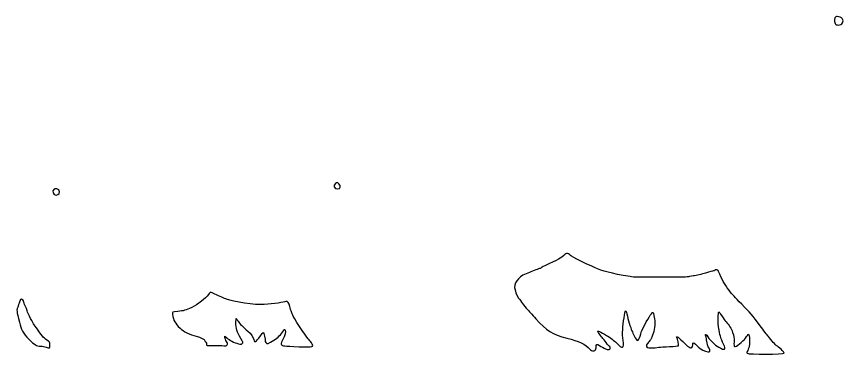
# Model space of a CAD drawing. Header units: centimetres. Extents: x -24.6 to 23.4, y -18.2 to 17.9.
# Drawn here: x -15.27 to 19.66, y -6.43 to 7.83 of the extents above; entities that cross this region are included whole.
import ezdxf

# ---------------------------------------------------------------- set-up
doc = ezdxf.new("R2010")
doc.units = ezdxf.units.CM
doc.header["$MEASUREMENT"] = 0
doc.layers.add('Layer 1', color=7, linetype='Continuous')

msp = doc.modelspace()

# ---------------------------------------------------------------- linework, layer by layer
at = {"layer": 'Layer 1'}
for points, knots in [([(19.35649, 7.82616), (19.43273, 7.82677), (19.53272, 7.791), (19.57064, 7.741), (19.57064, 7.741), (19.65999, 7.62317), (19.56165, 7.46815), (19.39701, 7.46815), (19.39701, 7.46815), (19.31877, 7.46815), (19.29363, 7.48158), (19.26885, 7.53595), (19.26885, 7.53595), (19.21906, 7.64523), (19.2306, 7.78008), (19.292, 7.81294), (19.292, 7.81294), (19.30897, 7.82202), (19.33108, 7.82597), (19.35649, 7.82617), (19.35649, 7.82617), (19.35649, 7.82617), (19.35649, 7.82616), (19.35649, 7.82616)], [0, 0, 0, 0, 0.14285714, 0.14285714, 0.14285714, 0.14285714, 0.28571429, 0.28571429, 0.28571429, 0.28571429, 0.42857143, 0.42857143, 0.42857143, 0.42857143, 0.57142857, 0.57142857, 0.57142857, 0.57142857, 0.71428571, 0.71428571, 0.71428571, 0.71428571, 1, 1, 1, 1]), ([(-1.74816, 0.8238), (-1.72636, 0.82605), (-1.70787, 0.80978), (-1.66878, 0.77336), (-1.66878, 0.77336), (-1.57123, 0.68248), (-1.60481, 0.55591), (-1.72666, 0.55591), (-1.72666, 0.55591), (-1.87119, 0.55591), (-1.93028, 0.7071), (-1.81678, 0.78659), (-1.81678, 0.78659), (-1.78411, 0.80947), (-1.76511, 0.82205), (-1.74815, 0.8238), (-1.74815, 0.8238), (-1.74815, 0.8238), (-1.74816, 0.8238), (-1.74816, 0.8238)], [0, 0, 0, 0, 0.16666667, 0.16666667, 0.16666667, 0.16666667, 0.33333333, 0.33333333, 0.33333333, 0.33333333, 0.5, 0.5, 0.5, 0.5, 0.66666667, 0.66666667, 0.66666667, 0.66666667, 1, 1, 1, 1]), ([(-13.61225, 0.56252), (-13.56228, 0.56273), (-13.50944, 0.54553), (-13.49236, 0.51622), (-13.49236, 0.51622), (-13.43086, 0.41063), (-13.48432, 0.29794), (-13.59571, 0.29794), (-13.59571, 0.29794), (-13.72323, 0.29794), (-13.79251, 0.47454), (-13.69162, 0.54268), (-13.69162, 0.54268), (-13.67148, 0.55628), (-13.64223, 0.56239), (-13.61224, 0.56252), (-13.61224, 0.56252), (-13.61224, 0.56252), (-13.61225, 0.56252), (-13.61225, 0.56252)], [0, 0, 0, 0, 0.16666667, 0.16666667, 0.16666667, 0.16666667, 0.33333333, 0.33333333, 0.33333333, 0.33333333, 0.5, 0.5, 0.5, 0.5, 0.66666667, 0.66666667, 0.66666667, 0.66666667, 1, 1, 1, 1]), ([(7.95708, -2.16269), (7.98058, -2.16269), (8.04286, -2.20028), (8.09516, -2.2462), (8.09516, -2.2462), (8.17042, -2.31228), (8.85288, -2.6654), (8.90545, -2.6654), (8.90545, -2.6654), (8.9124, -2.6654), (9.00468, -2.70486), (9.1105, -2.75387), (9.1105, -2.75387), (9.47587, -2.92309), (9.77856, -3.00217), (10.61284, -3.14413), (10.61284, -3.14413), (10.75583, -3.16846), (11.12117, -3.17594), (11.91922, -3.17224), (11.91922, -3.17224), (12.52837, -3.16941), (13.03662, -3.16149), (13.04866, -3.15405), (13.04866, -3.15405), (13.0607, -3.14661), (13.16912, -3.12775), (13.29009, -3.11271), (13.29009, -3.11271), (13.41106, -3.09767), (13.6416, -3.04463), (13.80272, -2.99447), (13.80272, -2.99447), (13.96384, -2.94432), (14.11565, -2.90352), (14.14006, -2.90352), (14.14006, -2.90352), (14.16448, -2.90352), (14.18471, -2.89161), (14.18471, -2.87706), (14.18471, -2.87706), (14.18471, -2.86251), (14.21499, -2.8506), (14.25168, -2.8506), (14.25168, -2.8506), (14.2996, -2.8506), (14.32619, -2.8711), (14.34759, -2.92336), (14.34759, -2.92336), (14.47911, -3.24459), (14.60406, -3.46706), (14.77919, -3.69644), (14.77919, -3.69644), (14.9639, -3.93835), (15.00975, -3.98979), (15.32655, -4.30994), (15.32655, -4.30994), (15.67026, -4.65729), (15.77308, -4.7783), (16.10294, -5.21862), (16.10294, -5.21862), (16.24466, -5.4078), (16.40396, -5.61359), (16.45682, -5.67585), (16.45682, -5.67585), (16.50968, -5.73811), (16.60036, -5.84676), (16.65856, -5.91811), (16.65856, -5.91811), (16.71677, -5.98945), (16.78225, -6.05454), (16.80408, -6.0628), (16.80408, -6.0628), (16.82591, -6.07107), (16.90725, -6.13726), (16.98516, -6.20915), (16.98516, -6.20915), (17.06306, -6.28104), (17.1222, -6.35544), (17.1158, -6.37451), (17.1158, -6.37451), (17.09974, -6.42236), (15.60574, -6.42553), (15.55807, -6.37782), (15.55807, -6.37782), (15.53389, -6.35362), (15.53909, -6.32571), (15.57957, -6.2571), (15.57957, -6.2571), (15.60845, -6.20815), (15.64057, -6.09507), (15.65068, -6.00575), (15.65068, -6.00575), (15.66906, -5.8433), (15.64775, -5.57517), (15.61678, -5.57663), (15.61678, -5.57663), (15.60774, -5.57706), (15.54949, -5.64759), (15.48697, -5.73373), (15.48697, -5.73373), (15.37475, -5.88833), (15.08056, -6.11734), (15.02064, -6.09671), (15.02064, -6.09671), (15.00216, -6.09035), (14.99505, -6.01564), (15.0008, -5.89), (15.0008, -5.89), (15.00806, -5.7314), (14.99638, -5.65665), (14.94127, -5.49891), (14.94127, -5.49891), (14.87626, -5.31285), (14.80336, -5.19283), (14.66676, -5.04664), (14.66676, -5.04664), (14.63277, -5.01026), (14.55119, -4.89926), (14.48486, -4.80025), (14.48486, -4.80025), (14.41853, -4.70124), (14.35981, -4.62434), (14.35505, -4.6291), (14.35505, -4.6291), (14.35029, -4.63386), (14.34053, -4.74842), (14.33273, -4.88376), (14.33273, -4.88376), (14.32205, -5.06904), (14.3313, -5.19831), (14.37159, -5.40714), (14.37159, -5.40714), (14.42777, -5.69825), (14.4369, -5.72556), (14.56011, -5.99253), (14.56011, -5.99253), (14.67402, -6.23936), (14.62812, -6.26853), (14.36085, -6.11903), (14.36085, -6.11903), (14.17542, -6.01531), (14.00594, -5.85713), (13.90031, -5.68991), (13.90031, -5.68991), (13.82915, -5.57727), (13.7633, -5.53167), (13.80274, -5.62211), (13.80274, -5.62211), (13.81385, -5.64758), (13.83173, -5.7339), (13.84243, -5.81393), (13.84243, -5.81393), (13.8678, -6.00363), (13.89022, -6.07509), (13.95488, -6.16781), (13.95488, -6.16781), (14.01942, -6.26035), (13.98818, -6.33416), (13.89039, -6.32077), (13.89039, -6.32077), (13.78201, -6.30594), (13.56586, -6.19548), (13.49682, -6.11985), (13.49682, -6.11985), (13.30078, -5.9051), (13.25869, -5.8887), (13.25869, -6.02394), (13.25869, -6.02394), (13.25869, -6.06496), (13.24144, -6.11253), (13.22066, -6.12977), (13.22066, -6.12977), (13.16285, -6.17775), (13.06238, -6.11182), (12.84115, -5.88172), (12.84115, -5.88172), (12.73519, -5.77152), (12.62949, -5.68163), (12.60633, -5.68163), (12.60633, -5.68163), (12.5757, -5.68163), (12.57155, -5.69064), (12.59145, -5.7147), (12.59145, -5.7147), (12.62904, -5.76015), (12.6777, -6.03353), (12.65263, -6.05949), (12.65263, -6.05949), (12.64145, -6.07107), (12.47231, -6.08589), (12.27725, -6.09256), (12.27725, -6.09256), (12.08219, -6.09923), (11.88087, -6.11257), (11.82994, -6.1215), (11.82994, -6.1215), (11.62389, -6.15763), (11.37779, -6.16143), (11.33964, -6.12977), (11.33964, -6.12977), (11.28865, -6.08746), (11.2907, -6.0377), (11.34708, -5.97019), (11.34708, -5.97019), (11.37255, -5.9397), (11.42019, -5.88331), (11.45291, -5.84451), (11.45291, -5.84451), (11.48563, -5.80571), (11.51242, -5.76158), (11.51244, -5.74612), (11.51244, -5.74612), (11.51246, -5.73066), (11.53531, -5.67113), (11.56288, -5.61383), (11.56288, -5.61383), (11.64572, -5.44161), (11.68319, -5.13523), (11.64722, -4.92343), (11.64722, -4.92343), (11.60894, -4.69803), (11.59437, -4.64975), (11.56619, -4.64975), (11.56619, -4.64975), (11.534, -4.64975), (11.3182, -4.99495), (11.19495, -5.24341), (11.19495, -5.24341), (11.13676, -5.36071), (11.06415, -5.54305), (11.03372, -5.64855), (11.03372, -5.64855), (11.00313, -5.75462), (10.9635, -5.84037), (10.94525, -5.84037), (10.94525, -5.84037), (10.89738, -5.84037), (10.83298, -5.76048), (10.78319, -5.64028), (10.78319, -5.64028), (10.7593, -5.5826), (10.71772, -5.487), (10.69059, -5.42696), (10.69059, -5.42696), (10.63299, -5.29952), (10.52714, -4.9411), (10.48141, -4.7192), (10.48141, -4.7192), (10.46247, -4.62732), (10.43931, -4.57444), (10.42519, -4.58856), (10.42519, -4.58856), (10.39444, -4.61931), (10.32576, -5.06982), (10.30447, -5.37983), (10.30447, -5.37983), (10.29426, -5.5285), (10.30039, -5.70372), (10.32101, -5.83624), (10.32101, -5.83624), (10.37475, -6.18172), (10.30151, -6.20815), (10.03824, -5.93711), (10.03824, -5.93711), (9.94164, -5.83766), (9.77948, -5.71467), (9.62317, -5.62209), (9.62317, -5.62209), (9.35785, -5.46495), (9.19768, -5.39957), (9.25275, -5.47161), (9.25275, -5.47161), (9.2685, -5.49222), (9.32208, -5.56322), (9.37181, -5.62871), (9.37181, -5.62871), (9.42154, -5.69419), (9.46785, -5.75373), (9.47516, -5.761), (9.47516, -5.761), (9.48247, -5.76828), (9.54057, -5.84269), (9.60414, -5.92636), (9.60414, -5.92636), (9.66772, -6.01003), (9.72934, -6.0785), (9.74057, -6.0785), (9.74057, -6.0785), (9.78118, -6.0785), (9.79422, -6.16789), (9.75876, -6.20335), (9.75876, -6.20335), (9.72798, -6.23413), (9.70047, -6.23093), (9.58017, -6.18351), (9.58017, -6.18351), (9.5021, -6.15274), (9.38693, -6.09296), (9.32385, -6.05039), (9.32385, -6.05039), (9.19859, -5.96585), (9.19082, -5.97021), (9.17833, -6.14217), (9.17833, -6.14217), (9.17199, -6.22946), (9.15906, -6.2496), (9.09647, -6.27033), (9.09647, -6.27033), (9.0336, -6.29115), (9.01103, -6.28496), (8.95095, -6.22734), (8.95095, -6.22734), (8.6849, -5.97213), (8.48387, -5.87419), (7.94057, -5.73538), (7.94057, -5.73538), (7.336, -5.58091), (7.08357, -5.42313), (6.63667, -4.91931), (6.63667, -4.91931), (6.48779, -4.75147), (6.32322, -4.57005), (6.27039, -4.51665), (6.27039, -4.51665), (6.21756, -4.46324), (6.12946, -4.35559), (6.07443, -4.27687), (6.07443, -4.27687), (6.0194, -4.19815), (5.94556, -4.0956), (5.91072, -4.04949), (5.91072, -4.04949), (5.83307, -3.94674), (5.74453, -3.71168), (5.74453, -3.60797), (5.74453, -3.60797), (5.74453, -3.31716), (5.94941, -3.10816), (6.37457, -2.96553), (6.37457, -2.96553), (6.44294, -2.94259), (6.5615, -2.89537), (6.63833, -2.86052), (6.63833, -2.86052), (6.71516, -2.82568), (6.79426, -2.79768), (6.81444, -2.79768), (6.81444, -2.79768), (6.83463, -2.79768), (6.85506, -2.78731), (6.85992, -2.77453), (6.85992, -2.77453), (6.86761, -2.75428), (7.05372, -2.66032), (7.49078, -2.45703), (7.49078, -2.45703), (7.64236, -2.38653), (7.69256, -2.35461), (7.81489, -2.24867), (7.81489, -2.24867), (7.8695, -2.20138), (7.9336, -2.16268), (7.9571, -2.16268), (7.9571, -2.16268), (7.9571, -2.16268), (7.95708, -2.16269), (7.95708, -2.16269)], [0, 0, 0, 0, 0.01075269, 0.01075269, 0.01075269, 0.01075269, 0.02150538, 0.02150538, 0.02150538, 0.02150538, 0.03225806, 0.03225806, 0.03225806, 0.03225806, 0.04301075, 0.04301075, 0.04301075, 0.04301075, 0.05376344, 0.05376344, 0.05376344, 0.05376344, 0.06451613, 0.06451613, 0.06451613, 0.06451613, 0.07526882, 0.07526882, 0.07526882, 0.07526882, 0.08602151, 0.08602151, 0.08602151, 0.08602151, 0.09677419, 0.09677419, 0.09677419, 0.09677419, 0.10752688, 0.10752688, 0.10752688, 0.10752688, 0.11827957, 0.11827957, 0.11827957, 0.11827957, 0.12903226, 0.12903226, 0.12903226, 0.12903226, 0.13978495, 0.13978495, 0.13978495, 0.13978495, 0.15053763, 0.15053763, 0.15053763, 0.15053763, 0.16129032, 0.16129032, 0.16129032, 0.16129032, 0.17204301, 0.17204301, 0.17204301, 0.17204301, 0.1827957, 0.1827957, 0.1827957, 0.1827957, 0.19354839, 0.19354839, 0.19354839, 0.19354839, 0.20430108, 0.20430108, 0.20430108, 0.20430108, 0.21505376, 0.21505376, 0.21505376, 0.21505376, 0.22580645, 0.22580645, 0.22580645, 0.22580645, 0.23655914, 0.23655914, 0.23655914, 0.23655914, 0.24731183, 0.24731183, 0.24731183, 0.24731183, 0.25806452, 0.25806452, 0.25806452, 0.25806452, 0.2688172, 0.2688172, 0.2688172, 0.2688172, 0.27956989, 0.27956989, 0.27956989, 0.27956989, 0.29032258, 0.29032258, 0.29032258, 0.29032258, 0.30107527, 0.30107527, 0.30107527, 0.30107527, 0.31182796, 0.31182796, 0.31182796, 0.31182796, 0.32258065, 0.32258065, 0.32258065, 0.32258065, 0.33333333, 0.33333333, 0.33333333, 0.33333333, 0.34408602, 0.34408602, 0.34408602, 0.34408602, 0.35483871, 0.35483871, 0.35483871, 0.35483871, 0.3655914, 0.3655914, 0.3655914, 0.3655914, 0.37634409, 0.37634409, 0.37634409, 0.37634409, 0.38709677, 0.38709677, 0.38709677, 0.38709677, 0.39784946, 0.39784946, 0.39784946, 0.39784946, 0.40860215, 0.40860215, 0.40860215, 0.40860215, 0.41935484, 0.41935484, 0.41935484, 0.41935484, 0.43010753, 0.43010753, 0.43010753, 0.43010753, 0.44086022, 0.44086022, 0.44086022, 0.44086022, 0.4516129, 0.4516129, 0.4516129, 0.4516129, 0.46236559, 0.46236559, 0.46236559, 0.46236559, 0.47311828, 0.47311828, 0.47311828, 0.47311828, 0.48387097, 0.48387097, 0.48387097, 0.48387097, 0.49462366, 0.49462366, 0.49462366, 0.49462366, 0.50537634, 0.50537634, 0.50537634, 0.50537634, 0.51612903, 0.51612903, 0.51612903, 0.51612903, 0.52688172, 0.52688172, 0.52688172, 0.52688172, 0.53763441, 0.53763441, 0.53763441, 0.53763441, 0.5483871, 0.5483871, 0.5483871, 0.5483871, 0.55913978, 0.55913978, 0.55913978, 0.55913978, 0.56989247, 0.56989247, 0.56989247, 0.56989247, 0.58064516, 0.58064516, 0.58064516, 0.58064516, 0.59139785, 0.59139785, 0.59139785, 0.59139785, 0.60215054, 0.60215054, 0.60215054, 0.60215054, 0.61290323, 0.61290323, 0.61290323, 0.61290323, 0.62365591, 0.62365591, 0.62365591, 0.62365591, 0.6344086, 0.6344086, 0.6344086, 0.6344086, 0.64516129, 0.64516129, 0.64516129, 0.64516129, 0.65591398, 0.65591398, 0.65591398, 0.65591398, 0.66666667, 0.66666667, 0.66666667, 0.66666667, 0.67741935, 0.67741935, 0.67741935, 0.67741935, 0.68817204, 0.68817204, 0.68817204, 0.68817204, 0.69892473, 0.69892473, 0.69892473, 0.69892473, 0.70967742, 0.70967742, 0.70967742, 0.70967742, 0.72043011, 0.72043011, 0.72043011, 0.72043011, 0.7311828, 0.7311828, 0.7311828, 0.7311828, 0.74193548, 0.74193548, 0.74193548, 0.74193548, 0.75268817, 0.75268817, 0.75268817, 0.75268817, 0.76344086, 0.76344086, 0.76344086, 0.76344086, 0.77419355, 0.77419355, 0.77419355, 0.77419355, 0.78494624, 0.78494624, 0.78494624, 0.78494624, 0.79569892, 0.79569892, 0.79569892, 0.79569892, 0.80645161, 0.80645161, 0.80645161, 0.80645161, 0.8172043, 0.8172043, 0.8172043, 0.8172043, 0.82795699, 0.82795699, 0.82795699, 0.82795699, 0.83870968, 0.83870968, 0.83870968, 0.83870968, 0.84946237, 0.84946237, 0.84946237, 0.84946237, 0.86021505, 0.86021505, 0.86021505, 0.86021505, 0.87096774, 0.87096774, 0.87096774, 0.87096774, 0.88172043, 0.88172043, 0.88172043, 0.88172043, 0.89247312, 0.89247312, 0.89247312, 0.89247312, 0.90322581, 0.90322581, 0.90322581, 0.90322581, 0.91397849, 0.91397849, 0.91397849, 0.91397849, 0.92473118, 0.92473118, 0.92473118, 0.92473118, 0.93548387, 0.93548387, 0.93548387, 0.93548387, 0.94623656, 0.94623656, 0.94623656, 0.94623656, 0.95698925, 0.95698925, 0.95698925, 0.95698925, 0.96774194, 0.96774194, 0.96774194, 0.96774194, 0.97849462, 0.97849462, 0.97849462, 0.97849462, 1, 1, 1, 1]), ([(-7.08365, -3.8031), (-7.06802, -3.8031), (-6.98796, -3.83732), (-6.90588, -3.87999), (-6.90588, -3.87999), (-6.82381, -3.92266), (-6.69157, -3.984), (-6.61153, -4.01559), (-6.61153, -4.01559), (-6.53149, -4.04718), (-6.4422, -4.08261), (-6.41309, -4.09497), (-6.41309, -4.09497), (-6.1364, -4.21248), (-5.17793, -4.3479), (-4.82559, -4.31904), (-4.82559, -4.31904), (-4.43606, -4.28713), (-3.95812, -4.22353), (-3.90947, -4.1975), (-3.90947, -4.1975), (-3.83732, -4.15888), (-3.76123, -4.25015), (-3.73914, -4.40255), (-3.73914, -4.40255), (-3.72897, -4.47272), (-3.6986, -4.57758), (-3.67134, -4.63489), (-3.67134, -4.63489), (-3.64408, -4.69219), (-3.62173, -4.75052), (-3.62173, -4.7647), (-3.62173, -4.7647), (-3.62173, -4.81256), (-3.07044, -5.65715), (-2.96275, -5.77425), (-2.96275, -5.77425), (-2.9226, -5.81791), (-2.86404, -5.88934), (-2.83294, -5.933), (-2.83294, -5.933), (-2.70403, -6.11397), (-2.74698, -6.1273), (-3.34392, -6.10085), (-3.34392, -6.10085), (-4.01486, -6.07112), (-4.03927, -6.06861), (-4.08889, -6.01899), (-4.08889, -6.01899), (-4.12849, -5.97939), (-4.12581, -5.96464), (-4.05168, -5.82221), (-4.05168, -5.82221), (-3.95021, -5.62725), (-3.9026, -5.4563), (-3.93427, -5.3997), (-3.93427, -5.3997), (-3.95479, -5.36303), (-3.96483, -5.36749), (-4.00786, -5.42947), (-4.00786, -5.42947), (-4.11977, -5.59068), (-4.24244, -5.71029), (-4.41052, -5.82386), (-4.41052, -5.82386), (-4.63143, -5.97312), (-4.71773, -5.99793), (-4.75779, -5.92308), (-4.75779, -5.92308), (-4.77373, -5.89329), (-4.78343, -5.85934), (-4.78011, -5.84784), (-4.78011, -5.84784), (-4.77103, -5.81629), (-4.8479, -5.49618), (-4.86445, -5.49644), (-4.86445, -5.49644), (-4.87236, -5.49652), (-4.92613, -5.56336), (-4.98434, -5.64527), (-4.98434, -5.64527), (-5.1705, -5.90725), (-5.24098, -5.94679), (-5.25719, -5.79823), (-5.25719, -5.79823), (-5.26633, -5.71441), (-5.38543, -5.54906), (-5.51268, -5.44352), (-5.51268, -5.44352), (-5.71333, -5.27711), (-5.85856, -5.12921), (-5.92775, -5.02101), (-5.92775, -5.02101), (-5.96912, -4.95631), (-6.00427, -4.90869), (-6.00547, -4.91518), (-6.00547, -4.91518), (-6.00667, -4.92167), (-6.01166, -4.99902), (-6.01705, -5.08633), (-6.01705, -5.08633), (-6.02972, -5.29165), (-5.96067, -5.51763), (-5.81531, -5.74779), (-5.81531, -5.74779), (-5.71285, -5.91003), (-5.70756, -5.92695), (-5.74751, -5.9669), (-5.74751, -5.9669), (-5.78508, -6.00447), (-5.8072, -6.00531), (-5.9137, -5.97682), (-5.9137, -5.97682), (-6.08906, -5.92992), (-6.30457, -5.81868), (-6.39822, -5.72712), (-6.39822, -5.72712), (-6.39822, -5.72712), (-6.47925, -5.64857), (-6.47925, -5.64857), (-6.47925, -5.64857), (-6.47925, -5.64857), (-6.47925, -5.71389), (-6.47925, -5.71389), (-6.47925, -5.71389), (-6.47925, -5.74997), (-6.45063, -5.82183), (-6.41558, -5.87347), (-6.41558, -5.87347), (-6.35719, -5.95952), (-6.35494, -5.97244), (-6.3916, -6.02478), (-6.3916, -6.02478), (-6.41815, -6.06268), (-6.4462, -6.07582), (-6.47511, -6.06364), (-6.47511, -6.06364), (-6.49907, -6.05354), (-6.68975, -6.04747), (-6.89844, -6.05041), (-6.89844, -6.05041), (-7.2651, -6.05557), (-7.2774, -6.05365), (-7.26142, -6.00328), (-7.26142, -6.00328), (-7.25159, -5.9723), (-7.26129, -5.9348), (-7.2854, -5.91068), (-7.2854, -5.91068), (-7.30772, -5.88836), (-7.32591, -5.85987), (-7.32591, -5.84701), (-7.32591, -5.84701), (-7.32591, -5.79222), (-7.50391, -5.69906), (-7.69798, -5.65271), (-7.69798, -5.65271), (-7.95562, -5.59118), (-8.23576, -5.45337), (-8.37432, -5.3195), (-8.37432, -5.3195), (-8.58266, -5.11823), (-8.65317, -4.98922), (-8.69347, -4.73576), (-8.69347, -4.73576), (-8.7094, -4.63558), (-8.70325, -4.63219), (-8.46444, -4.61091), (-8.46444, -4.61091), (-8.23523, -4.59048), (-8.14008, -4.56272), (-7.87822, -4.43893), (-7.87822, -4.43893), (-7.63547, -4.32418), (-7.28008, -4.0506), (-7.17707, -3.89901), (-7.17707, -3.89901), (-7.14122, -3.84625), (-7.09927, -3.8031), (-7.08364, -3.8031), (-7.08364, -3.8031), (-7.08364, -3.8031), (-7.08365, -3.8031), (-7.08365, -3.8031)], [0, 0, 0, 0, 0.0212766, 0.0212766, 0.0212766, 0.0212766, 0.04255319, 0.04255319, 0.04255319, 0.04255319, 0.06382979, 0.06382979, 0.06382979, 0.06382979, 0.08510638, 0.08510638, 0.08510638, 0.08510638, 0.10638298, 0.10638298, 0.10638298, 0.10638298, 0.12765957, 0.12765957, 0.12765957, 0.12765957, 0.14893617, 0.14893617, 0.14893617, 0.14893617, 0.17021277, 0.17021277, 0.17021277, 0.17021277, 0.19148936, 0.19148936, 0.19148936, 0.19148936, 0.21276596, 0.21276596, 0.21276596, 0.21276596, 0.23404255, 0.23404255, 0.23404255, 0.23404255, 0.25531915, 0.25531915, 0.25531915, 0.25531915, 0.27659574, 0.27659574, 0.27659574, 0.27659574, 0.29787234, 0.29787234, 0.29787234, 0.29787234, 0.31914894, 0.31914894, 0.31914894, 0.31914894, 0.34042553, 0.34042553, 0.34042553, 0.34042553, 0.36170213, 0.36170213, 0.36170213, 0.36170213, 0.38297872, 0.38297872, 0.38297872, 0.38297872, 0.40425532, 0.40425532, 0.40425532, 0.40425532, 0.42553191, 0.42553191, 0.42553191, 0.42553191, 0.44680851, 0.44680851, 0.44680851, 0.44680851, 0.46808511, 0.46808511, 0.46808511, 0.46808511, 0.4893617, 0.4893617, 0.4893617, 0.4893617, 0.5106383, 0.5106383, 0.5106383, 0.5106383, 0.53191489, 0.53191489, 0.53191489, 0.53191489, 0.55319149, 0.55319149, 0.55319149, 0.55319149, 0.57446809, 0.57446809, 0.57446809, 0.57446809, 0.59574468, 0.59574468, 0.59574468, 0.59574468, 0.61702128, 0.61702128, 0.61702128, 0.61702128, 0.63829787, 0.63829787, 0.63829787, 0.63829787, 0.65957447, 0.65957447, 0.65957447, 0.65957447, 0.68085106, 0.68085106, 0.68085106, 0.68085106, 0.70212766, 0.70212766, 0.70212766, 0.70212766, 0.72340426, 0.72340426, 0.72340426, 0.72340426, 0.74468085, 0.74468085, 0.74468085, 0.74468085, 0.76595745, 0.76595745, 0.76595745, 0.76595745, 0.78723404, 0.78723404, 0.78723404, 0.78723404, 0.80851064, 0.80851064, 0.80851064, 0.80851064, 0.82978723, 0.82978723, 0.82978723, 0.82978723, 0.85106383, 0.85106383, 0.85106383, 0.85106383, 0.87234043, 0.87234043, 0.87234043, 0.87234043, 0.89361702, 0.89361702, 0.89361702, 0.89361702, 0.91489362, 0.91489362, 0.91489362, 0.91489362, 0.93617021, 0.93617021, 0.93617021, 0.93617021, 0.95744681, 0.95744681, 0.95744681, 0.95744681, 1, 1, 1, 1]), ([(-15.06911, -4.09828), (-15.0258, -4.09804), (-14.97237, -4.14638), (-14.97237, -4.19171), (-14.97237, -4.19171), (-14.97237, -4.21269), (-14.9426, -4.2949), (-14.90622, -4.37444), (-14.90622, -4.37444), (-14.86984, -4.45398), (-14.84007, -4.5322), (-14.84007, -4.5489), (-14.84007, -4.5489), (-14.84007, -4.59135), (-14.63476, -5.01069), (-14.55151, -5.13842), (-14.55151, -5.13842), (-14.48962, -5.23338), (-14.32078, -5.46639), (-14.17365, -5.66015), (-14.17365, -5.66015), (-14.14376, -5.69952), (-14.06163, -5.77095), (-13.99092, -5.8189), (-13.99092, -5.8189), (-13.87179, -5.89968), (-13.86257, -5.91458), (-13.86194, -6.01734), (-13.86194, -6.01734), (-13.86156, -6.07833), (-13.87209, -6.13415), (-13.88509, -6.14219), (-13.88509, -6.14219), (-13.89809, -6.15023), (-13.9591, -6.13912), (-14.02069, -6.11739), (-14.02069, -6.11739), (-14.08228, -6.09566), (-14.18477, -6.07853), (-14.24889, -6.07853), (-14.24889, -6.07853), (-14.42645, -6.07853), (-14.51687, -6.02565), (-14.75077, -5.78418), (-14.75077, -5.78418), (-14.99736, -5.52962), (-15.08164, -5.3793), (-15.15426, -5.06898), (-15.15426, -5.06898), (-15.27117, -4.56938), (-15.27209, -4.56679), (-15.22454, -4.43811), (-15.22454, -4.43811), (-15.20034, -4.37263), (-15.16737, -4.27318), (-15.15178, -4.21735), (-15.15178, -4.21735), (-15.13619, -4.16152), (-15.10721, -4.10924), (-15.08729, -4.10159), (-15.08729, -4.10159), (-15.08172, -4.09945), (-15.07529, -4.09832), (-15.0691, -4.09828), (-15.0691, -4.09828), (-15.0691, -4.09828), (-15.06911, -4.09828), (-15.06911, -4.09828)], [0, 0, 0, 0, 0.05555556, 0.05555556, 0.05555556, 0.05555556, 0.11111111, 0.11111111, 0.11111111, 0.11111111, 0.16666667, 0.16666667, 0.16666667, 0.16666667, 0.22222222, 0.22222222, 0.22222222, 0.22222222, 0.27777778, 0.27777778, 0.27777778, 0.27777778, 0.33333333, 0.33333333, 0.33333333, 0.33333333, 0.38888889, 0.38888889, 0.38888889, 0.38888889, 0.44444444, 0.44444444, 0.44444444, 0.44444444, 0.5, 0.5, 0.5, 0.5, 0.55555556, 0.55555556, 0.55555556, 0.55555556, 0.61111111, 0.61111111, 0.61111111, 0.61111111, 0.66666667, 0.66666667, 0.66666667, 0.66666667, 0.72222222, 0.72222222, 0.72222222, 0.72222222, 0.77777778, 0.77777778, 0.77777778, 0.77777778, 0.83333333, 0.83333333, 0.83333333, 0.83333333, 0.88888889, 0.88888889, 0.88888889, 0.88888889, 1, 1, 1, 1])]:
    msp.add_open_spline(points, degree=3, knots=knots, dxfattribs=at)

doc.saveas('drawing.dxf')
